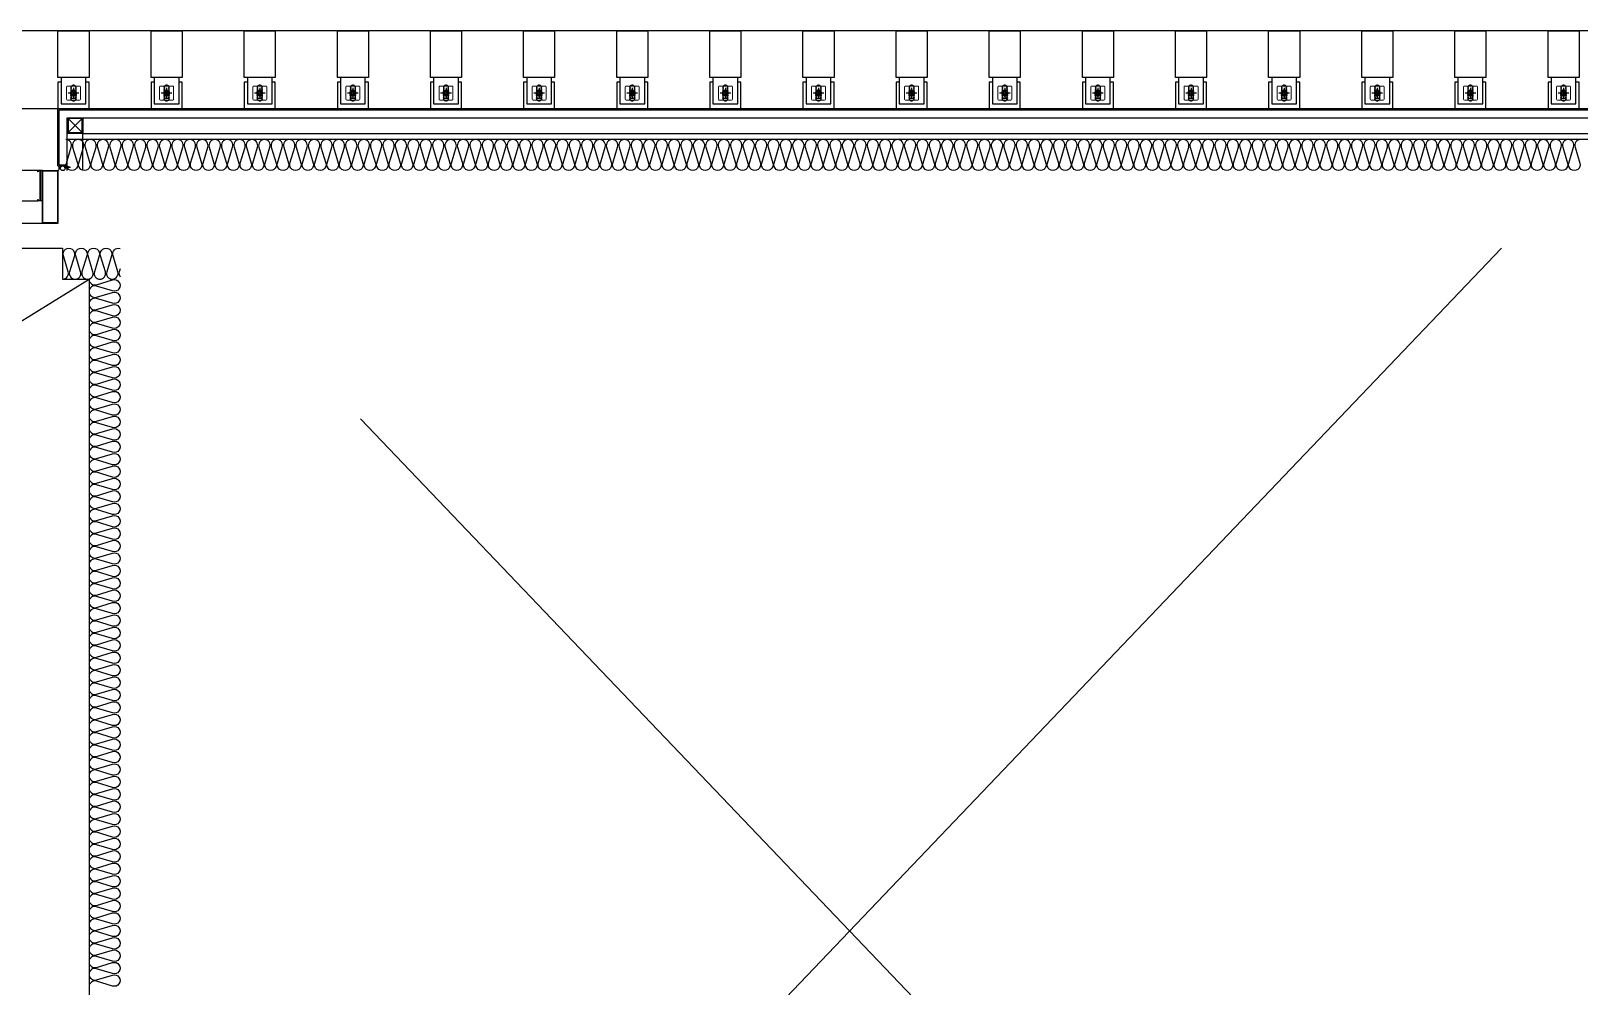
# Model space of a CAD drawing. Header units: millimetres. Extents: x 49154 to 181784, y 28275 to 149577.
# Drawn here: x 155467 to 160454, y 146377 to 149455 of the extents above; entities that cross this region are included whole.
import ezdxf

# ---------------------------------------------------------------- set-up
doc = ezdxf.new("R2010")
doc.units = ezdxf.units.MM
doc.header["$LTSCALE"] = 300
for name, pattern in [('CENTER2', [1.125, 0.75, -0.125, 0.125, -0.125]), ('CENTERX2', [4, 2.5, -0.5, 0.5, -0.5]), ('HID', [2.8, 1.8, -1])]:
    doc.linetypes.add(name, pattern=pattern)
doc.layers.add('4', color=4, linetype='Continuous', lineweight=13)
for name, color, linetype in [('6FIN', 6, 'Continuous'), ('A-ELE-8', 8, 'Continuous'), ('A-FIN', 6, 'Continuous'), ('A-FIN(EX)', 6, 'Continuous'), ('A-HAT-MATL', 8, 'Continuous'), ('A-OPEN', 1, 'Continuous'), ('A-그릴', 4, 'Continuous'), ('A-하지철물', 55, 'Continuous'), ('ISL', 251, 'Continuous'), ('loco_SCR', 1, 'Continuous'), ('SCREW', 6, 'Continuous'), ('SHEET', 6, 'Continuous'), ('도면층1', 3, 'Continuous'), ('보(girder)', 7, 'HID'), ('복합판넬', 6, 'Continuous'), ('코킹', 191, 'Continuous')]:
    doc.layers.add(name, color=color, linetype=linetype)

# ---------------------------------------------------------------- blocks, each defined once
blk = doc.blocks.new('N-washer')
at = {"layer": '4', "color": 253}
for p, q in [((-22.5, 19.5), (-22.5, -19.5)), ((19.5, 22.5), (-19.5, 22.5)), ((22.5, -19.5), (22.5, 19.5)), ((-19.5, -22.5), (19.5, -22.5))]:
    blk.add_line(p, q, dxfattribs=at)
at = {"layer": '4', "color": 253, "linetype": 'HID', "lineweight": 25, "ltscale": 0.5}
for p, q in [((-6.9, 17.6), (-8.3, 16.7)), ((-8.3, 16.7), (-8.3, 15.8)), ((-8.3, 15.8), (-6.9, 15)), ((-6.9, 13.6), (-8.3, 12.7)), ((-8.3, 12.7), (-8.3, 11.8)), ((-8.3, 11.8), (-6.9, 11)), ((-6.9, 9.6), (-8.3, 8.7)), ((-8.3, 8.7), (-8.3, 7.8)), ((-8.3, 7.8), (-6.9, 7)), ((-6.9, 5.6), (-8.3, 4.7)), ((-8.3, 4.7), (-8.3, 3.8)), ((-8.3, 3.8), (-7, 3)), ((-7, 3), (-6, 3)), ((-6.9, 15), (-6.9, 13.6)), ((-6.9, 11), (-6.9, 9.6)), ((-6.9, 7), (-6.9, 5.6)), ((-6.5, 0.5), (-6.5, -0.5)), ((6, 3), (7, 3)), ((6.5, -0.5), (6.5, 0.5)), ((8.3, 16.7), (6.9, 17.6)), ((6.9, 15), (8.3, 15.8)), ((6.9, 13.6), (6.9, 15)), ((8.3, 12.7), (6.9, 13.6)), ((6.9, 11), (8.3, 11.8)), ((6.9, 9.6), (6.9, 11)), ((8.3, 8.7), (6.9, 9.6)), ((6.9, 7), (8.3, 7.8)), ((6.9, 5.6), (6.9, 7)), ((8.3, 4.7), (6.9, 5.6)), ((7, 3), (8.3, 3.8)), ((8.3, 15.8), (8.3, 16.7)), ((8.3, 11.8), (8.3, 12.7)), ((8.3, 7.8), (8.3, 8.7)), ((8.3, 3.8), (8.3, 4.7))]:
    blk.add_line(p, q, dxfattribs=at)
at = {"layer": '4', "color": 253, "linetype": 'HID', "lineweight": 25}
blk.add_line((6.9, 17.6), (-6.9, 17.6), dxfattribs=at)
at = {"layer": '4', "color": 253}
for centre, start, end in [((-19.5, 19.5), 90, 180), ((19.5, 19.5), 0, 90), ((-19.5, -19.5), 180, 270), ((19.5, -19.5), 270, 0)]:
    blk.add_arc(centre, 3, start, end, dxfattribs=at)
at = {"layer": '4', "color": 253, "linetype": 'HID', "lineweight": 25, "ltscale": 0.5}
for centre, start, end in [((0, 0.5), 157.3801, 180), ((0, 0.5), 22.6199, 157.3801), ((0, 0.5), 0, 22.6199), ((0, -0.5), 180, 0)]:
    blk.add_arc(centre, 6.5, start, end, dxfattribs=at)
blk.add_point((0, 0), dxfattribs=at)
blk = doc.blocks.new('A$C908c0e9f')
at = {"layer": 'A-ELE-8', "color": 251, "linetype": 'CENTER2'}
for p, q in [((67.2, 80), (32.8, 80)), ((50, 97.2), (50, 62.8))]:
    blk.add_line(p, q, dxfattribs=at)
at = {"layer": 'A-ELE-8', "color": 251, "elevation": 0}
for points in [[(10, 115), (0, 115), (0, 30)], [(100, 30), (100, 115), (90, 115)]]:
    blk.add_lwpolyline(points, dxfattribs=at)
for points in [[(10, 130), (10, 45), (90, 45), (90, 130)], [(50, 90.4), (41, 85.2), (41, 74.8), (50, 69.6), (59, 74.8), (59, 85.2)]]:
    blk.add_lwpolyline(points, close=True, dxfattribs=at)
at = {"layer": 'A-ELE-8', "color": 251, "linetype": 'HID', "lineweight": 25, "ltscale": 0.5, "elevation": 0}
blk.add_lwpolyline([(57, 58.6), (58.4, 59.4), (58.4, 60.5), (57, 61.4), (57, 62.6), (58.4, 63.4), (58.4, 64.5), (57, 65.4), (57, 66.6), (58.4, 67.4), (58.4, 68.5), (57, 69.4), (57, 70.6), (58.4, 71.4), (58.4, 72.5), (57, 73.4), (57, 74.6), (58.4, 75.4), (58.4, 76.5), (57, 77.4), (57, 78.6), (58.4, 79.4), (58.4, 80.5), (57, 81.4), (57, 82.6), (58.4, 83.4), (58.4, 84.5), (57, 85.4), (57, 86.6), (58.4, 87.4), (58.4, 88.5), (57, 89.4), (57, 90.6), (58.4, 91.4), (58.4, 92.5), (57, 93.4), (57, 94.6), (58.4, 95.4), (58.4, 96.5), (57, 97.4), (57, 98.6), (58.4, 99.4), (58.4, 100.5), (57, 101.4, 0.50708), (42.9, 101.4), (41.5, 100.5), (41.5, 99.4), (42.9, 98.6), (42.9, 97.4), (41.5, 96.5), (41.5, 95.4), (42.9, 94.6), (42.9, 93.4), (41.5, 92.5), (41.5, 91.4), (42.9, 90.6), (42.9, 89.4), (41.5, 88.5), (41.5, 87.4), (42.9, 86.6), (42.9, 85.4), (41.5, 84.5), (41.5, 83.4), (42.9, 82.6), (42.9, 81.4), (41.5, 80.5), (41.5, 79.4), (42.9, 78.6), (42.9, 77.4), (41.5, 76.5), (41.5, 75.4), (42.9, 74.6), (42.9, 73.4), (41.5, 72.5), (41.5, 71.4), (42.9, 70.6), (42.9, 69.4), (41.5, 68.5), (41.5, 67.4), (42.9, 66.6), (42.9, 65.4), (41.5, 64.5), (41.5, 63.4), (42.9, 62.6), (42.9, 61.4), (41.5, 60.5), (41.5, 59.4), (42.9, 58.6, 0.50708)], format="xyb", close=True, dxfattribs=at)
at = {"layer": 'A-ELE-8', "color": 251}
blk.add_circle((50, 80), 9, dxfattribs=at)
at = {"layer": 'A-ELE-8', "color": 251, "linetype": 'HID'}
blk.add_circle((50, 80), 6, dxfattribs=at)
at = {"layer": 'A-FIN(EX)', "elevation": 0}
blk.add_lwpolyline([(0, 280), (100, 280), (100, 130), (0, 130)], close=True, dxfattribs=at)
at = {"layer": 'A-ELE-8', "color": 251, "xscale": -1, "rotation": 180}
blk.add_blockref('N-washer', (50, 80), dxfattribs=at)
blk = doc.blocks.new('*U124')
at = {"layer": '6FIN'}
blk.add_lwpolyline([(25.3, 50), (-24.7, 50), (-24.7, 0), (25.3, 0)], close=True, dxfattribs=at)
at = {"layer": 'SHEET', "color": 8}
for p, q in [((-22.2, 2.5), (22.8, 47.5)), ((22.8, 2.5), (-22.2, 47.5))]:
    blk.add_line(p, q, dxfattribs=at)
blk.add_lwpolyline([(22.3, 2.3), (-21.7, 2.3, -0.414214), (-22.4, 3), (-22.4, 47, -0.414214), (-21.7, 47.7), (22.3, 47.7, -0.414214), (23, 47), (23, 3, -0.414214)], format="xyb", close=True, dxfattribs=at)
blk = doc.blocks.new('screw-2')
at = {"layer": 'loco_SCR', "linetype": 'CENTERX2'}
blk.add_line((-8.6, 0), (20.1, 0), dxfattribs=at)
at = {"layer": 'loco_SCR'}
for p, q in [((-2.4, 1.6), (-1.7, 3)), ((-0.7, 0.3), (-2.2, 0.8)), ((0, 4), (0, -4)), ((0, 2), (12.5, 2)), ((4.2, 2.5), (2.4, -2.5)), ((5.9, 2.5), (4.1, -2.5)), ((7.6, 2.5), (5.8, -2.5)), ((9.3, 2.5), (7.5, -2.5)), ((11, 2.5), (10.3, 0.5)), ((16, 0), (11.1, 0.8)), ((16, 0), (12.4, -2)), ((16, 0), (12.5, 2)), ((-2.4, -1.6), (-1.7, -3)), ((-0.7, -0.3), (-2.2, -0.8)), ((0, -2), (12.4, -2)), ((9.8, -1), (9.2, -2.5))]:
    blk.add_line(p, q, dxfattribs=at)
for centre, radius, start, end in [((0, 0), 4, 90, 270), ((-2, 1.3), 0.5, 135, 249.90676), ((-2.1, 3.1), 0.393, 352.90945, 75.28993), ((-0.7, 0), 0.262, 273.80758, 86.54792), ((11.1, -0.6), 1.4, 70.8182, 270.52942), ((-2, -1.3), 0.5, 109.98259, 225), ((-2.1, -3), 0.393, 261.9149, 3.48676)]:
    blk.add_arc(centre, radius, start, end, dxfattribs=at)
blk = doc.blocks.new('A$Caf999d5d')
at = {"layer": 'A-FIN'}
for p, q in [((-1, 15), (25, 14.9)), ((3, 19), (29, 18.9)), ((25, 7.4), (25, 14.9)), ((28, 7.4), (25, 7.4)), ((29, 7.4), (25, 7.4)), ((29, 7.4), (29, 18.9))]:
    blk.add_line(p, q, dxfattribs=at)
at = {"layer": '코킹', "color": 1}
blk.add_circle((14.5, 7.5), 7.5, dxfattribs=at)
at = {"layer": '코킹', "color": 1, "extrusion": (0, 0, -1)}
blk.add_ellipse((-1, 7.5), major_axis=(0, 7.5), ratio=0.368706, start_param=0, end_param=3.141604, dxfattribs=at)
at = {"layer": 'SCREW', "xscale": 0.700000000000001, "yscale": 0.700000000000001, "zscale": 0.700000000000001, "rotation": 359.9997454971837}
blk.add_blockref('screw-2', (25, 11.2), dxfattribs=at)
blk = doc.blocks.new('*U123')
at = {"layer": 'A-그릴', "color": 8, "ltscale": 4}
for p, q in [((-2833.9, 170), (866.1, 170)), ((-2833.9, 0), (866.1, 0))]:
    blk.add_line(p, q, dxfattribs=at)
at = {"layer": 'A-그릴', "color": 8}
for p, q in [((-2818.9, 170), (851.1, 170)), ((851.1, 72.8), (-2818.9, 72.8))]:
    blk.add_line(p, q, dxfattribs=at)
at = {"layer": 'A-그릴', "color": 7, "ltscale": 4}
blk.add_line((866.1, 0), (866.1, 170), dxfattribs=at)
at = {"layer": 'A-그릴', "ltscale": 4}
for points in [[(-2833.9, 0), (-2833.9, 170), (-2883.9, 170), (-2883.9, 0), (-2833.9, 0)], [(916.1, 0), (916.1, 170), (866.1, 170), (866.1, 0), (916.1, 0)]]:
    blk.add_lwpolyline(points, dxfattribs=at)
for points in [[(-2835.1, 1.2), (-2835.1, 168.8), (-2882.7, 168.8), (-2882.7, 1.2)], [(-2818.9, 170), (-2833.9, 170), (-2833.9, 168), (-2832.4, 168), (-2832.4, 168.9), (-2828, 168.9), (-2828, 73.9), (-2832.4, 73.9), (-2832.4, 74.8), (-2833.9, 74.8), (-2833.9, 72.8), (-2818.9, 72.8), (-2818.9, 76.8), (-2820, 76.8), (-2820, 73.9), (-2826.9, 73.9), (-2826.9, 168.9), (-2820, 168.9), (-2820, 166), (-2818.9, 166)], [(851.1, 170), (866.1, 170), (866.1, 168), (864.6, 168), (864.6, 168.9), (860.2, 168.9), (860.2, 73.9), (864.6, 73.9), (864.6, 74.8), (866.1, 74.8), (866.1, 72.8), (851.1, 72.8), (851.1, 76.8), (852.2, 76.8), (852.2, 73.9), (859.1, 73.9), (859.1, 168.9), (852.2, 168.9), (852.2, 166), (851.1, 166)], [(914.9, 1.2), (914.9, 168.8), (867.3, 168.8), (867.3, 1.2)]]:
    blk.add_lwpolyline(points, close=True, dxfattribs=at)

msp = doc.modelspace()

# ---------------------------------------------------------------- linework, layer by layer
at = {"layer": 'A-HAT-MATL'}
for p, q in [((165553.6, 149455), (104053.6, 149455)), ((151753.6, 149205), (155553.6, 149205))]:
    msp.add_line(p, q, dxfattribs=at)
at = {"layer": 'A-OPEN'}
for p, q in [((156337.7, 144705), (160203.6, 148755)), ((104303.6, 117005), (155653.6, 148655)), ((156528.6, 148205), (160203.6, 144355))]:
    msp.add_line(p, q, dxfattribs=at)
at = {"layer": 'A-하지철물', "elevation": 0}
for points in [[(155583.6, 149005), (155583.6, 149175), (165478.6, 149175)], [(155633.6, 149005), (155633.6, 149125), (165478.6, 149125)]]:
    msp.add_lwpolyline(points, dxfattribs=at)
at = {"layer": 'ISL'}
for p, q in [((151738.6, 148755), (155568.6, 148755)), ((155568.6, 148755), (155568.6, 148655))]:
    msp.add_line(p, q, dxfattribs=at)
at = {"layer": 'ISL', "elevation": 0}
for points in [[(160458.6, 149105, 0.509267), (160440.9, 149080.8), (160456.2, 149029.3, -1.372593), (160420.9, 149029.3), (160436.2, 149080.8, 0.509267), (160418.6, 149105, 0.509267), (160400.9, 149080.8), (160416.2, 149029.3, -1.372593), (160380.9, 149029.3), (160396.2, 149080.8, 0.509267), (160378.6, 149105, 0.509267), (160360.9, 149080.8), (160376.2, 149029.3, -1.372593), (160340.9, 149029.3), (160356.2, 149080.8, 0.509267), (160338.6, 149105, 0.509267), (160320.9, 149080.8), (160336.2, 149029.3, -1.372593), (160300.9, 149029.3), (160316.2, 149080.8, 0.509267), (160298.6, 149105, 0.509267), (160280.9, 149080.8), (160296.2, 149029.3, -1.372593), (160260.9, 149029.3), (160276.2, 149080.8, 0.509267), (160258.6, 149105, 0.509267), (160240.9, 149080.8), (160256.2, 149029.3, -1.372593), (160220.9, 149029.3), (160236.2, 149080.8, 0.509267), (160218.6, 149105, 0.509267), (160200.9, 149080.8), (160216.2, 149029.3, -1.372593), (160180.9, 149029.3), (160196.2, 149080.8, 0.509267), (160178.6, 149105, 0.509267), (160160.9, 149080.8), (160176.2, 149029.3, -1.372593), (160140.9, 149029.3), (160156.2, 149080.8, 0.509267), (160138.6, 149105, 0.509267), (160120.9, 149080.8), (160136.2, 149029.3, -1.372593), (160100.9, 149029.3), (160116.2, 149080.8, 0.509267), (160098.6, 149105, 0.509267), (160080.9, 149080.8), (160096.2, 149029.3, -1.372593), (160060.9, 149029.3), (160076.2, 149080.8, 0.509267), (160058.6, 149105, 0.509267), (160040.9, 149080.8), (160056.2, 149029.3, -1.372593), (160020.9, 149029.3), (160036.2, 149080.8, 0.509267), (160018.6, 149105, 0.509267), (160000.9, 149080.8), (160016.2, 149029.3, -1.372593), (159980.9, 149029.3), (159996.2, 149080.8, 0.509267), (159978.6, 149105, 0.509267), (159960.9, 149080.8), (159976.2, 149029.3, -1.372593), (159940.9, 149029.3), (159956.2, 149080.8, 0.509267), (159938.6, 149105, 0.509267), (159920.9, 149080.8), (159936.2, 149029.3, -1.372593), (159900.9, 149029.3), (159916.2, 149080.8, 0.509267), (159898.6, 149105, 0.509267), (159880.9, 149080.8), (159896.2, 149029.3, -1.372593), (159860.9, 149029.3), (159876.2, 149080.8, 0.509267), (159858.6, 149105, 0.509267), (159840.9, 149080.8), (159856.2, 149029.3, -1.372593), (159820.9, 149029.3), (159836.2, 149080.8, 0.509267), (159818.6, 149105, 0.509267), (159800.9, 149080.8), (159816.2, 149029.3, -1.372593), (159780.9, 149029.3), (159796.2, 149080.8, 0.509267), (159778.6, 149105, 0.509267), (159760.9, 149080.8), (159776.2, 149029.3, -1.372593), (159740.9, 149029.3), (159756.2, 149080.8, 0.509267), (159738.6, 149105, 0.509267), (159720.9, 149080.8), (159736.2, 149029.3, -1.372593), (159700.9, 149029.3), (159716.2, 149080.8, 0.509267), (159698.6, 149105, 0.509267), (159680.9, 149080.8), (159696.2, 149029.3, -1.372593), (159660.9, 149029.3), (159676.2, 149080.8, 0.509267), (159658.6, 149105, 0.509267), (159640.9, 149080.8), (159656.2, 149029.3, -1.372593), (159620.9, 149029.3), (159636.2, 149080.8, 0.509267), (159618.6, 149105, 0.509267), (159600.9, 149080.8), (159616.2, 149029.3, -1.372593), (159580.9, 149029.3), (159596.2, 149080.8, 0.509267), (159578.6, 149105, 0.509267), (159560.9, 149080.8), (159576.2, 149029.3, -1.372593), (159540.9, 149029.3), (159556.2, 149080.8, 0.509267), (159538.6, 149105, 0.509267), (159520.9, 149080.8), (159536.2, 149029.3, -1.372593), (159500.9, 149029.3), (159516.2, 149080.8, 0.509267), (159498.6, 149105, 0.509267), (159480.9, 149080.8), (159496.2, 149029.3, -1.372593), (159460.9, 149029.3), (159476.2, 149080.8, 0.509267), (159458.6, 149105, 0.509267), (159440.9, 149080.8), (159456.2, 149029.3, -1.372593), (159420.9, 149029.3), (159436.2, 149080.8, 0.509267), (159418.6, 149105, 0.509267), (159400.9, 149080.8), (159416.2, 149029.3, -1.372593), (159380.9, 149029.3), (159396.2, 149080.8, 0.509267), (159378.6, 149105, 0.509267), (159360.9, 149080.8), (159376.2, 149029.3, -1.372593), (159340.9, 149029.3), (159356.2, 149080.8, 0.509267), (159338.6, 149105, 0.509267), (159320.9, 149080.8), (159336.2, 149029.3, -1.372593), (159300.9, 149029.3), (159316.2, 149080.8, 0.509267), (159298.6, 149105, 0.509267), (159280.9, 149080.8), (159296.2, 149029.3, -1.372593), (159260.9, 149029.3), (159276.2, 149080.8, 0.509267), (159258.6, 149105, 0.509267), (159240.9, 149080.8), (159256.2, 149029.3, -1.372593), (159220.9, 149029.3), (159236.2, 149080.8, 0.509267), (159218.6, 149105, 0.509267), (159200.9, 149080.8), (159216.2, 149029.3, -1.372593), (159180.9, 149029.3), (159196.2, 149080.8, 0.509267), (159178.6, 149105, 0.509267), (159160.9, 149080.8), (159176.2, 149029.3, -1.372593), (159140.9, 149029.3), (159156.2, 149080.8, 0.509267), (159138.6, 149105, 0.509267), (159120.9, 149080.8), (159136.2, 149029.3, -1.372593), (159100.9, 149029.3), (159116.2, 149080.8, 0.509267), (159098.6, 149105, 0.509267), (159080.9, 149080.8), (159096.2, 149029.3, -1.372593), (159060.9, 149029.3), (159076.2, 149080.8, 0.509267), (159058.6, 149105, 0.509267), (159040.9, 149080.8), (159056.2, 149029.3, -1.372593), (159020.9, 149029.3), (159036.2, 149080.8, 0.509267), (159018.6, 149105, 0.509267), (159000.9, 149080.8), (159016.2, 149029.3, -1.372593), (158980.9, 149029.3), (158996.2, 149080.8, 0.509267), (158978.6, 149105, 0.509267), (158960.9, 149080.8), (158976.2, 149029.3, -1.372593), (158940.9, 149029.3), (158956.2, 149080.8, 0.509267), (158938.6, 149105, 0.509267), (158920.9, 149080.8), (158936.2, 149029.3, -1.372593), (158900.9, 149029.3), (158916.2, 149080.8, 0.509267), (158898.6, 149105, 0.509267), (158880.9, 149080.8), (158896.2, 149029.3, -1.372593), (158860.9, 149029.3), (158876.2, 149080.8, 0.509267), (158858.6, 149105, 0.509267), (158840.9, 149080.8), (158856.2, 149029.3, -1.372593), (158820.9, 149029.3), (158836.2, 149080.8, 0.509267), (158818.6, 149105, 0.509267), (158800.9, 149080.8), (158816.2, 149029.3, -1.372593), (158780.9, 149029.3), (158796.2, 149080.8, 0.509267), (158778.6, 149105, 0.509267), (158760.9, 149080.8), (158776.2, 149029.3, -1.372593), (158740.9, 149029.3), (158756.2, 149080.8, 0.509267), (158738.6, 149105, 0.509267), (158720.9, 149080.8), (158736.2, 149029.3, -1.372593), (158700.9, 149029.3), (158716.2, 149080.8, 0.509267), (158698.6, 149105, 0.509267), (158680.9, 149080.8), (158696.2, 149029.3, -1.372593), (158660.9, 149029.3), (158676.2, 149080.8, 0.509267), (158658.6, 149105, 0.509267), (158640.9, 149080.8), (158656.2, 149029.3, -1.372593), (158620.9, 149029.3), (158636.2, 149080.8, 0.509267), (158618.6, 149105, 0.509267), (158600.9, 149080.8), (158616.2, 149029.3, -1.372593), (158580.9, 149029.3), (158596.2, 149080.8, 0.509267), (158578.6, 149105, 0.509267), (158560.9, 149080.8), (158576.2, 149029.3, -1.372593), (158540.9, 149029.3), (158556.2, 149080.8, 0.509267), (158538.6, 149105, 0.509267), (158520.9, 149080.8), (158536.2, 149029.3, -1.372593), (158500.9, 149029.3), (158516.2, 149080.8, 0.509267), (158498.6, 149105, 0.509267), (158480.9, 149080.8), (158496.2, 149029.3, -1.372593), (158460.9, 149029.3), (158476.2, 149080.8, 0.509267), (158458.6, 149105, 0.509267), (158440.9, 149080.8), (158456.2, 149029.3, -1.372593), (158420.9, 149029.3), (158436.2, 149080.8, 0.509267), (158418.6, 149105, 0.509267), (158400.9, 149080.8), (158416.2, 149029.3, -1.372593), (158380.9, 149029.3), (158396.2, 149080.8, 0.509267), (158378.6, 149105, 0.509267), (158360.9, 149080.8), (158376.2, 149029.3, -1.372593), (158340.9, 149029.3), (158356.2, 149080.8, 0.509267), (158338.6, 149105, 0.509267), (158320.9, 149080.8), (158336.2, 149029.3, -1.372593), (158300.9, 149029.3), (158316.2, 149080.8, 0.509267), (158298.6, 149105, 0.509267), (158280.9, 149080.8), (158296.2, 149029.3, -1.372593), (158260.9, 149029.3), (158276.2, 149080.8, 0.509267), (158258.6, 149105, 0.509267), (158240.9, 149080.8), (158256.2, 149029.3, -1.372593), (158220.9, 149029.3), (158236.2, 149080.8, 0.509267), (158218.6, 149105, 0.509267), (158200.9, 149080.8), (158216.2, 149029.3, -1.372593), (158180.9, 149029.3), (158196.2, 149080.8, 0.509267), (158178.6, 149105, 0.509267), (158160.9, 149080.8), (158176.2, 149029.3, -1.372593), (158140.9, 149029.3), (158156.2, 149080.8, 0.509267), (158138.6, 149105, 0.509267), (158120.9, 149080.8), (158136.2, 149029.3, -1.372593), (158100.9, 149029.3), (158116.2, 149080.8, 0.509267), (158098.6, 149105, 0.509267), (158080.9, 149080.8), (158096.2, 149029.3, -1.372593), (158060.9, 149029.3), (158076.2, 149080.8, 0.509267), (158058.6, 149105, 0.509267), (158040.9, 149080.8), (158056.2, 149029.3, -1.372593), (158020.9, 149029.3), (158036.2, 149080.8, 0.509267), (158018.6, 149105, 0.509267), (158000.9, 149080.8), (158016.2, 149029.3, -1.372593), (157980.9, 149029.3), (157996.2, 149080.8, 0.509267), (157978.6, 149105, 0.509267), (157960.9, 149080.8), (157976.2, 149029.3, -1.372593), (157940.9, 149029.3), (157956.2, 149080.8, 0.509267), (157938.6, 149105, 0.509267), (157920.9, 149080.8), (157936.2, 149029.3, -1.372593), (157900.9, 149029.3), (157916.2, 149080.8, 0.509267), (157898.6, 149105, 0.509267), (157880.9, 149080.8), (157896.2, 149029.3, -1.372593), (157860.9, 149029.3), (157876.2, 149080.8, 0.509267), (157858.6, 149105, 0.509267), (157840.9, 149080.8), (157856.2, 149029.3, -1.372593), (157820.9, 149029.3), (157836.2, 149080.8, 0.509267), (157818.6, 149105, 0.509267), (157800.9, 149080.8), (157816.2, 149029.3, -1.372593), (157780.9, 149029.3), (157796.2, 149080.8, 0.509267), (157778.6, 149105, 0.509267), (157760.9, 149080.8), (157776.2, 149029.3, -1.372593), (157740.9, 149029.3), (157756.2, 149080.8, 0.509267), (157738.6, 149105, 0.509267), (157720.9, 149080.8), (157736.2, 149029.3, -1.372593), (157700.9, 149029.3), (157716.2, 149080.8, 0.509267), (157698.6, 149105, 0.509267), (157680.9, 149080.8), (157696.2, 149029.3, -1.372593), (157660.9, 149029.3), (157676.2, 149080.8, 0.509267), (157658.6, 149105, 0.509267), (157640.9, 149080.8), (157656.2, 149029.3, -1.372593), (157620.9, 149029.3), (157636.2, 149080.8, 0.509267), (157618.6, 149105, 0.509267), (157600.9, 149080.8), (157616.2, 149029.3, -1.372593), (157580.9, 149029.3), (157596.2, 149080.8, 0.509267), (157578.6, 149105, 0.509267), (157560.9, 149080.8), (157576.2, 149029.3, -1.372593), (157540.9, 149029.3), (157556.2, 149080.8, 0.509267), (157538.6, 149105, 0.509267), (157520.9, 149080.8), (157536.2, 149029.3, -1.372593), (157500.9, 149029.3), (157516.2, 149080.8, 0.509267), (157498.6, 149105, 0.509267), (157480.9, 149080.8), (157496.2, 149029.3, -1.372593), (157460.9, 149029.3), (157476.2, 149080.8, 0.509267), (157458.6, 149105, 0.509267), (157440.9, 149080.8), (157456.2, 149029.3, -1.372593), (157420.9, 149029.3), (157436.2, 149080.8, 0.509267), (157418.6, 149105, 0.509267), (157400.9, 149080.8), (157416.2, 149029.3, -1.372593), (157380.9, 149029.3), (157396.2, 149080.8, 0.509267), (157378.6, 149105, 0.509267), (157360.9, 149080.8), (157376.2, 149029.3, -1.372593), (157340.9, 149029.3), (157356.2, 149080.8, 0.509267), (157338.6, 149105, 0.509267), (157320.9, 149080.8), (157336.2, 149029.3, -1.372593), (157300.9, 149029.3), (157316.2, 149080.8, 0.509267), (157298.6, 149105, 0.509267), (157280.9, 149080.8), (157296.2, 149029.3, -1.372593), (157260.9, 149029.3), (157276.2, 149080.8, 0.509267), (157258.6, 149105, 0.509267), (157240.9, 149080.8), (157256.2, 149029.3, -1.372593), (157220.9, 149029.3), (157236.2, 149080.8, 0.509267), (157218.6, 149105, 0.509267), (157200.9, 149080.8), (157216.2, 149029.3, -1.372593), (157180.9, 149029.3), (157196.2, 149080.8, 0.509267), (157178.6, 149105, 0.509267), (157160.9, 149080.8), (157176.2, 149029.3, -1.372593), (157140.9, 149029.3), (157156.2, 149080.8, 0.509267), (157138.6, 149105, 0.509267), (157120.9, 149080.8), (157136.2, 149029.3, -1.372593), (157100.9, 149029.3), (157116.2, 149080.8, 0.509267), (157098.6, 149105, 0.509267), (157080.9, 149080.8), (157096.2, 149029.3, -1.372593), (157060.9, 149029.3), (157076.2, 149080.8, 0.509267), (157058.6, 149105, 0.509267), (157040.9, 149080.8), (157056.2, 149029.3, -1.372593), (157020.9, 149029.3), (157036.2, 149080.8, 0.509267), (157018.6, 149105, 0.509267), (157000.9, 149080.8), (157016.2, 149029.3, -1.372593), (156980.9, 149029.3), (156996.2, 149080.8, 0.509267), (156978.6, 149105, 0.509267), (156960.9, 149080.8), (156976.2, 149029.3, -1.372593), (156940.9, 149029.3), (156956.2, 149080.8, 0.509267), (156938.6, 149105, 0.509267), (156920.9, 149080.8), (156936.2, 149029.3, -1.372593), (156900.9, 149029.3), (156916.2, 149080.8, 0.509267), (156898.6, 149105, 0.509267), (156880.9, 149080.8), (156896.2, 149029.3, -1.372593), (156860.9, 149029.3), (156876.2, 149080.8, 0.509267), (156858.6, 149105, 0.509267), (156840.9, 149080.8), (156856.2, 149029.3, -1.372593), (156820.9, 149029.3), (156836.2, 149080.8, 0.509267), (156818.6, 149105, 0.509267), (156800.9, 149080.8), (156816.2, 149029.3, -1.372593), (156780.9, 149029.3), (156796.2, 149080.8, 0.509267), (156778.6, 149105, 0.509267), (156760.9, 149080.8), (156776.2, 149029.3, -1.372593), (156740.9, 149029.3), (156756.2, 149080.8, 0.509267), (156738.6, 149105, 0.509267), (156720.9, 149080.8), (156736.2, 149029.3, -1.372593), (156700.9, 149029.3), (156716.2, 149080.8, 0.509267), (156698.6, 149105, 0.509267), (156680.9, 149080.8), (156696.2, 149029.3, -1.372593), (156660.9, 149029.3), (156676.2, 149080.8, 0.509267), (156658.6, 149105, 0.509267), (156640.9, 149080.8), (156656.2, 149029.3, -1.372593), (156620.9, 149029.3), (156636.2, 149080.8, 0.509267), (156618.6, 149105, 0.509267), (156600.9, 149080.8), (156616.2, 149029.3, -1.372593), (156580.9, 149029.3), (156596.2, 149080.8, 0.509267), (156578.6, 149105, 0.509267), (156560.9, 149080.8), (156576.2, 149029.3, -1.372593), (156540.9, 149029.3), (156556.2, 149080.8, 0.509267), (156538.6, 149105, 0.509267), (156520.9, 149080.8), (156536.2, 149029.3, -1.372593), (156500.9, 149029.3), (156516.2, 149080.8, 0.509267), (156498.6, 149105, 0.509267), (156480.9, 149080.8), (156496.2, 149029.3, -1.372593), (156460.9, 149029.3), (156476.2, 149080.8, 0.509267), (156458.6, 149105, 0.509267), (156440.9, 149080.8), (156456.2, 149029.3, -1.372593), (156420.9, 149029.3), (156436.2, 149080.8, 0.509267), (156418.6, 149105, 0.509267), (156400.9, 149080.8), (156416.2, 149029.3, -1.372593), (156380.9, 149029.3), (156396.2, 149080.8, 0.509267), (156378.6, 149105, 0.509267), (156360.9, 149080.8), (156376.2, 149029.3, -1.372593), (156340.9, 149029.3), (156356.2, 149080.8, 0.509267), (156338.6, 149105, 0.509267), (156320.9, 149080.8), (156336.2, 149029.3, -1.372593), (156300.9, 149029.3), (156316.2, 149080.8, 0.509267), (156298.6, 149105, 0.509267), (156280.9, 149080.8), (156296.2, 149029.3, -1.372593), (156260.9, 149029.3), (156276.2, 149080.8, 0.509267), (156258.6, 149105, 0.509267), (156240.9, 149080.8), (156256.2, 149029.3, -1.372593), (156220.9, 149029.3), (156236.2, 149080.8, 0.509267), (156218.6, 149105, 0.509267), (156200.9, 149080.8), (156216.2, 149029.3, -1.372593), (156180.9, 149029.3), (156196.2, 149080.8, 0.509267), (156178.6, 149105, 0.509267), (156160.9, 149080.8), (156176.2, 149029.3, -1.372593), (156140.9, 149029.3), (156156.2, 149080.8, 0.509267), (156138.6, 149105, 0.509267), (156120.9, 149080.8), (156136.2, 149029.3, -1.372593), (156100.9, 149029.3), (156116.2, 149080.8, 0.509267), (156098.6, 149105, 0.509267), (156080.9, 149080.8), (156096.2, 149029.3, -1.372593), (156060.9, 149029.3), (156076.2, 149080.8, 0.509267), (156058.6, 149105, 0.509267), (156040.9, 149080.8), (156056.2, 149029.3, -1.372593), (156020.9, 149029.3), (156036.2, 149080.8, 0.509267), (156018.6, 149105, 0.509267), (156000.9, 149080.8), (156016.2, 149029.3, -1.372593), (155980.9, 149029.3), (155996.2, 149080.8, 0.509267), (155978.6, 149105, 0.509267), (155960.9, 149080.8), (155976.2, 149029.3, -1.372593), (155940.9, 149029.3), (155956.2, 149080.8, 0.509267), (155938.6, 149105, 0.509267), (155920.9, 149080.8), (155936.2, 149029.3, -1.372593), (155900.9, 149029.3), (155916.2, 149080.8, 0.509267), (155898.6, 149105, 0.509267), (155880.9, 149080.8), (155896.2, 149029.3, -1.372593), (155860.9, 149029.3), (155876.2, 149080.8, 0.509267), (155858.6, 149105, 0.509267), (155840.9, 149080.8), (155856.2, 149029.3, -1.372593), (155820.9, 149029.3), (155836.2, 149080.8, 0.509267), (155818.6, 149105, 0.509267), (155800.9, 149080.8), (155816.2, 149029.3, -1.372593), (155780.9, 149029.3), (155796.2, 149080.8, 0.509267), (155778.6, 149105, 0.509267), (155760.9, 149080.8), (155776.2, 149029.3, -1.372593), (155740.9, 149029.3), (155756.2, 149080.8, 0.509267), (155738.6, 149105, 0.509267), (155720.9, 149080.8), (155736.2, 149029.3, -1.372593), (155700.9, 149029.3), (155716.2, 149080.8, 0.509267), (155698.6, 149105, 0.509267), (155680.9, 149080.8), (155696.2, 149029.3, -1.372593), (155660.9, 149029.3), (155676.2, 149080.8, 0.509267), (155658.6, 149105, 0.509267), (155640.9, 149080.8), (155656.2, 149029.3, -1.372593), (155620.9, 149029.3), (155636.2, 149080.8, 0.509267), (155618.6, 149105, 0.509267), (155600.9, 149080.8), (155616.2, 149029.3, -1.372593), (155580.9, 149029.3), (155596.2, 149080.8, 0.509267), (155578.6, 149105)], [(155568.6, 148655, 0.509267), (155586.3, 148679.3), (155570.9, 148730.8, -1.372593), (155606.3, 148730.8), (155590.9, 148679.3, 0.509267), (155608.6, 148655, 0.509267), (155626.3, 148679.3), (155610.9, 148730.8, -1.372593), (155646.3, 148730.8), (155630.9, 148679.3, 0.509267), (155648.6, 148655, 0.509267), (155666.3, 148679.3), (155650.9, 148730.8, -1.372593), (155686.3, 148730.8), (155670.9, 148679.3, 0.509267), (155688.6, 148655, 0.509267), (155706.3, 148679.3), (155690.9, 148730.8, -1.372593), (155726.3, 148730.8), (155710.9, 148679.3, 0.509267), (155728.6, 148655, 0.509267), (155746.3, 148679.3), (155730.9, 148730.8, -0.59727), (155753.6, 148754.3, -0.59727)], [(155753.6, 148688.1), (155750.9, 148679.3, 0.239348), (155753.6, 148662.7)], [(155653.6, 148655, 0.509267), (155677.8, 148637.3), (155729.3, 148652.7, -1.372593), (155729.3, 148617.3), (155677.8, 148632.7, 0.509267), (155653.6, 148615, 0.509267), (155677.8, 148597.3), (155729.3, 148612.7, -1.372593), (155729.3, 148577.3), (155677.8, 148592.7, 0.509267), (155653.6, 148575, 0.509267), (155677.8, 148557.3), (155729.3, 148572.7, -1.372593), (155729.3, 148537.3), (155677.8, 148552.7, 0.509267), (155653.6, 148535, 0.509267), (155677.8, 148517.3), (155729.3, 148532.7, -1.372593), (155729.3, 148497.3), (155677.8, 148512.7, 0.509267), (155653.6, 148495, 0.509267), (155677.8, 148477.3), (155729.3, 148492.7, -1.372593), (155729.3, 148457.3), (155677.8, 148472.7, 0.509267), (155653.6, 148455, 0.509267), (155677.8, 148437.3), (155729.3, 148452.7, -1.372593), (155729.3, 148417.3), (155677.8, 148432.7, 0.509267), (155653.6, 148415, 0.509267), (155677.8, 148397.3), (155729.3, 148412.7, -1.372593), (155729.3, 148377.3), (155677.8, 148392.7, 0.509267), (155653.6, 148375, 0.509267), (155677.8, 148357.3), (155729.3, 148372.7, -1.372593), (155729.3, 148337.3), (155677.8, 148352.7, 0.509267), (155653.6, 148335, 0.509267), (155677.8, 148317.3), (155729.3, 148332.7, -1.372593), (155729.3, 148297.3), (155677.8, 148312.7, 0.509267), (155653.6, 148295, 0.509267), (155677.8, 148277.3), (155729.3, 148292.7, -1.372593), (155729.3, 148257.3), (155677.8, 148272.7, 0.509267), (155653.6, 148255, 0.509267), (155677.8, 148237.3), (155729.3, 148252.7, -1.372593), (155729.3, 148217.3), (155677.8, 148232.7, 0.509267), (155653.6, 148215, 0.509267), (155677.8, 148197.3), (155729.3, 148212.7, -1.372593), (155729.3, 148177.3), (155677.8, 148192.7, 0.509267), (155653.6, 148175, 0.509267), (155677.8, 148157.3), (155729.3, 148172.7, -1.372593), (155729.3, 148137.3), (155677.8, 148152.7, 0.509267), (155653.6, 148135, 0.509267), (155677.8, 148117.3), (155729.3, 148132.7, -1.372593), (155729.3, 148097.3), (155677.8, 148112.7, 0.509267), (155653.6, 148095, 0.509267), (155677.8, 148077.3), (155729.3, 148092.7, -1.372593), (155729.3, 148057.3), (155677.8, 148072.7, 0.509267), (155653.6, 148055, 0.509267), (155677.8, 148037.3), (155729.3, 148052.7, -1.372593), (155729.3, 148017.3), (155677.8, 148032.7, 0.509267), (155653.6, 148015, 0.509267), (155677.8, 147997.3), (155729.3, 148012.7, -1.372593), (155729.3, 147977.3), (155677.8, 147992.7, 0.509267), (155653.6, 147975, 0.509267), (155677.8, 147957.3), (155729.3, 147972.7, -1.372593), (155729.3, 147937.3), (155677.8, 147952.7, 0.509267), (155653.6, 147935, 0.509267), (155677.8, 147917.3), (155729.3, 147932.7, -1.372593), (155729.3, 147897.3), (155677.8, 147912.7, 0.509267), (155653.6, 147895, 0.509267), (155677.8, 147877.3), (155729.3, 147892.7, -1.372593), (155729.3, 147857.3), (155677.8, 147872.7, 0.509267), (155653.6, 147855, 0.509267), (155677.8, 147837.3), (155729.3, 147852.7, -1.372593), (155729.3, 147817.3), (155677.8, 147832.7, 0.509267), (155653.6, 147815, 0.509267), (155677.8, 147797.3), (155729.3, 147812.7, -1.372593), (155729.3, 147777.3), (155677.8, 147792.7, 0.509267), (155653.6, 147775, 0.509267), (155677.8, 147757.3), (155729.3, 147772.7, -1.372593), (155729.3, 147737.3), (155677.8, 147752.7, 0.509267), (155653.6, 147735, 0.509267), (155677.8, 147717.3), (155729.3, 147732.7, -1.372593), (155729.3, 147697.3), (155677.8, 147712.7, 0.509267), (155653.6, 147695, 0.509267), (155677.8, 147677.3), (155729.3, 147692.7, -1.372593), (155729.3, 147657.3), (155677.8, 147672.7, 0.509267), (155653.6, 147655, 0.509267), (155677.8, 147637.3), (155729.3, 147652.7, -1.372593), (155729.3, 147617.3), (155677.8, 147632.7, 0.509267), (155653.6, 147615, 0.509267), (155677.8, 147597.3), (155729.3, 147612.7, -1.372593), (155729.3, 147577.3), (155677.8, 147592.7, 0.509267), (155653.6, 147575, 0.509267), (155677.8, 147557.3), (155729.3, 147572.7, -1.372593), (155729.3, 147537.3), (155677.8, 147552.7, 0.509267), (155653.6, 147535, 0.509267), (155677.8, 147517.3), (155729.3, 147532.7, -1.372593), (155729.3, 147497.3), (155677.8, 147512.7, 0.509267), (155653.6, 147495, 0.509267), (155677.8, 147477.3), (155729.3, 147492.7, -1.372593), (155729.3, 147457.3), (155677.8, 147472.7, 0.509267), (155653.6, 147455, 0.509267), (155677.8, 147437.3), (155729.3, 147452.7, -1.372593), (155729.3, 147417.3), (155677.8, 147432.7, 0.509267), (155653.6, 147415, 0.509267), (155677.8, 147397.3), (155729.3, 147412.7, -1.372593), (155729.3, 147377.3), (155677.8, 147392.7, 0.509267), (155653.6, 147375, 0.509267), (155677.8, 147357.3), (155729.3, 147372.7, -1.372593), (155729.3, 147337.3), (155677.8, 147352.7, 0.509267), (155653.6, 147335, 0.509267), (155677.8, 147317.3), (155729.3, 147332.7, -1.372593), (155729.3, 147297.3), (155677.8, 147312.7, 0.509267), (155653.6, 147295, 0.509267), (155677.8, 147277.3), (155729.3, 147292.7, -1.372593), (155729.3, 147257.3), (155677.8, 147272.7, 0.509267), (155653.6, 147255, 0.509267), (155677.8, 147237.3), (155729.3, 147252.7, -1.372593), (155729.3, 147217.3), (155677.8, 147232.7, 0.509267), (155653.6, 147215, 0.509267), (155677.8, 147197.3), (155729.3, 147212.7, -1.372593), (155729.3, 147177.3), (155677.8, 147192.7, 0.509267), (155653.6, 147175, 0.509267), (155677.8, 147157.3), (155729.3, 147172.7, -1.372593), (155729.3, 147137.3), (155677.8, 147152.7, 0.509267), (155653.6, 147135, 0.509267), (155677.8, 147117.3), (155729.3, 147132.7, -1.372593), (155729.3, 147097.3), (155677.8, 147112.7, 0.509267), (155653.6, 147095, 0.509267), (155677.8, 147077.3), (155729.3, 147092.7, -1.372593), (155729.3, 147057.3), (155677.8, 147072.7, 0.509267), (155653.6, 147055, 0.509267), (155677.8, 147037.3), (155729.3, 147052.7, -1.372593), (155729.3, 147017.3), (155677.8, 147032.7, 0.509267), (155653.6, 147015, 0.509267), (155677.8, 146997.3), (155729.3, 147012.7, -1.372593), (155729.3, 146977.3), (155677.8, 146992.7, 0.509267), (155653.6, 146975, 0.509267), (155677.8, 146957.3), (155729.3, 146972.7, -1.372593), (155729.3, 146937.3), (155677.8, 146952.7, 0.509267), (155653.6, 146935, 0.509267), (155677.8, 146917.3), (155729.3, 146932.7, -1.372593), (155729.3, 146897.3), (155677.8, 146912.7, 0.509267), (155653.6, 146895, 0.509267), (155677.8, 146877.3), (155729.3, 146892.7, -1.372593), (155729.3, 146857.3), (155677.8, 146872.7, 0.509267), (155653.6, 146855, 0.509267), (155677.8, 146837.3), (155729.3, 146852.7, -1.372593), (155729.3, 146817.3), (155677.8, 146832.7, 0.509267), (155653.6, 146815, 0.509267), (155677.8, 146797.3), (155729.3, 146812.7, -1.372593), (155729.3, 146777.3), (155677.8, 146792.7, 0.509267), (155653.6, 146775, 0.509267), (155677.8, 146757.3), (155729.3, 146772.7, -1.372593), (155729.3, 146737.3), (155677.8, 146752.7, 0.509267), (155653.6, 146735, 0.509267), (155677.8, 146717.3), (155729.3, 146732.7, -1.372593), (155729.3, 146697.3), (155677.8, 146712.7, 0.509267), (155653.6, 146695, 0.509267), (155677.8, 146677.3), (155729.3, 146692.7, -1.372593), (155729.3, 146657.3), (155677.8, 146672.7, 0.509267), (155653.6, 146655, 0.509267), (155677.8, 146637.3), (155729.3, 146652.7, -1.372593), (155729.3, 146617.3), (155677.8, 146632.7, 0.509267), (155653.6, 146615, 0.509267), (155677.8, 146597.3), (155729.3, 146612.7, -1.372593), (155729.3, 146577.3), (155677.8, 146592.7, 0.509267), (155653.6, 146575, 0.509267), (155677.8, 146557.3), (155729.3, 146572.7, -1.372593), (155729.3, 146537.3), (155677.8, 146552.7, 0.509267), (155653.6, 146535, 0.509267), (155677.8, 146517.3), (155729.3, 146532.7, -1.372593), (155729.3, 146497.3), (155677.8, 146512.7, 0.509267), (155653.6, 146495, 0.509267), (155677.8, 146477.3), (155729.3, 146492.7, -1.372593), (155729.3, 146457.3), (155677.8, 146472.7, 0.509267), (155653.6, 146455, 0.509267), (155677.8, 146437.3), (155729.3, 146452.7, -1.372593), (155729.3, 146417.3), (155677.8, 146432.7, 0.509267), (155653.6, 146415, 0.509267), (155677.8, 146397.3), (155729.3, 146412.7, -1.372593), (155729.3, 146377.3), (155677.8, 146392.7, 0.509267), (155653.6, 146375, 0.509267)]]:
    msp.add_lwpolyline(points, format="xyb", dxfattribs=at)
for points in [[(168578.6, 149105), (155583.6, 149105)], [(155568.6, 148655), (155653.6, 148655), (155653.6, 143405), (157053.6, 143405), (157053.6, 144005), (166453.6, 144005), (166453.6, 143405), (167403.6, 143405), (167403.6, 142155), (165203.6, 142155), (165203.6, 134805), (167403.6, 134805), (167403.6, 128805), (166453.6, 128805), (166453.6, 127405), (167403.6, 127405), (167403.6, 124355), (165203.6, 124355), (165203.6, 117005), (165028.6, 117005), (165028.6, 116905)]]:
    msp.add_lwpolyline(points, dxfattribs=at)
at = {"layer": '복합판넬', "elevation": 0}
for points in [[(155553.6, 149020), (155553.6, 149205), (165501.1, 149205)], [(155557.6, 149024), (155557.6, 149201), (165497.1, 149201)]]:
    msp.add_lwpolyline(points, dxfattribs=at)

# ---------------------------------------------------------------- block references
at = {"layer": 'A-ELE-8'}
for p in [(155553.6, 149175), (155853.6, 149175), (156153.6, 149175), (156453.6, 149175), (156753.6, 149175), (157053.6, 149175), (157353.6, 149175), (157653.6, 149175), (157953.6, 149175), (158253.6, 149175), (158553.6, 149175), (158853.6, 149175), (159153.6, 149175), (159453.6, 149175), (159753.6, 149175), (160053.6, 149175), (160353.6, 149175)]:
    msp.add_blockref('A$C908c0e9f', p, dxfattribs=at)
at = {"layer": 'A-FIN'}
for p in [(155554.5, 149005), (155554.6, 149005)]:
    msp.add_blockref('A$Caf999d5d', p, dxfattribs=at)
at = {"layer": '도면층1', "xscale": -1}
msp.add_blockref('*U123', (152669.6, 148835), dxfattribs=at)
at = {"layer": '보(girder)', "xscale": -1, "rotation": 180}
msp.add_blockref('*U124', (155608.3, 149175), dxfattribs=at)

doc.saveas('drawing.dxf')
